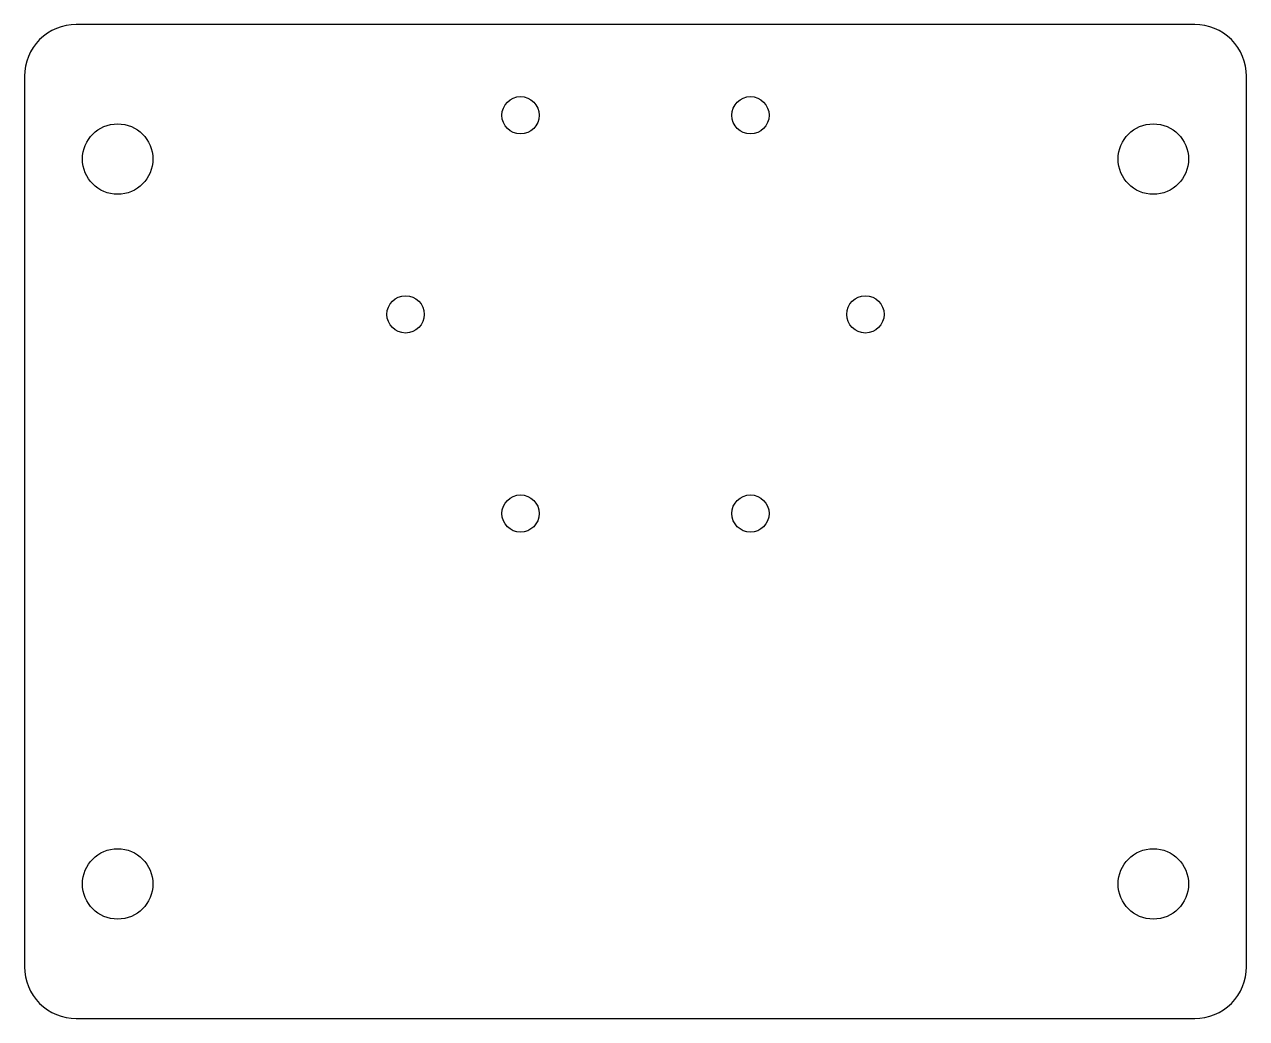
# Model space of a CAD drawing. Header units: millimetres. Extents: x -59 to 59, y -48 to 48.
import ezdxf

# ---------------------------------------------------------------- set-up
doc = ezdxf.new("R2010")
doc.units = ezdxf.units.MM

msp = doc.modelspace()

# ---------------------------------------------------------------- linework, layer by layer
msp.add_lwpolyline([(-54, -48), (54, -48, 0.414214), (59, -43), (59, 43, 0.414214), (54, 48), (-54, 48, 0.414214), (-59, 43), (-59, -43, 0.414214)], format="xyb", close=True)
for centre, radius in [((-11.1, 39.23), 1.8), ((11.1, 39.23), 1.8), ((-50, 35), 3.4), ((50, 35), 3.4), ((-22.2, 20), 1.8), ((22.2, 20), 1.8), ((-11.1, 0.77), 1.8), ((11.1, 0.77), 1.8), ((-50, -35), 3.4), ((50, -35), 3.4)]:
    msp.add_circle(centre, radius)

doc.saveas('drawing.dxf')
